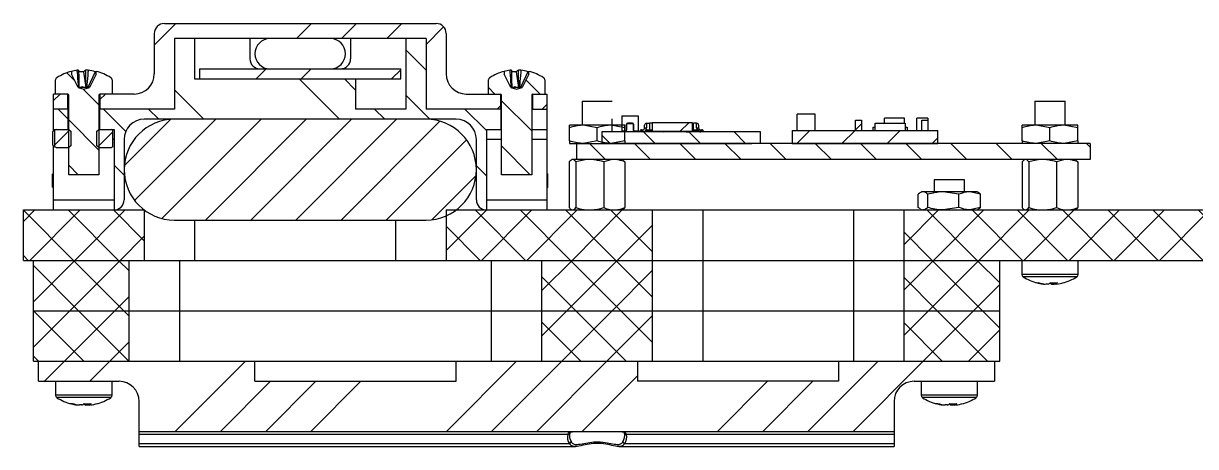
# Model space of a CAD drawing. Header units: millimetres. Extents: x 16604 to 36223, y 4309 to 8014.
# Drawn here: x 19229.4 to 19345.9, y 5113.5 to 5155.5 of the extents above; entities that cross this region are included whole.
import ezdxf

# ---------------------------------------------------------------- set-up
doc = ezdxf.new("R2010")
doc.units = ezdxf.units.MM
doc.layers.get('0').update_dxf_attribs({"lineweight": 35})
pattern_1 = [(45, (19173.8327, 5017.4174), (-2.245064, 2.245064), []), (135, (19173.8327, 5017.4174), (-2.245064, -2.245064), [])]
pattern_2 = [(45, (19173.833, 5017.417), (-13.4704, 13.4704), []), (45, (19178.323, 5017.417), (-13.4704, 13.4704), []), (45, (19182.813, 5017.417), (-13.4704, 13.4704), []), (45, (19187.303, 5017.417), (-13.4704, 13.4704), [])]
pattern_3 = [(135, (19173.833, 5017.417), (-13.4704, -13.4704), []), (135, (19173.833, 5021.908), (-13.4704, -13.4704), []), (135, (19173.833, 5026.398), (-13.4704, -13.4704), []), (135, (19173.833, 5030.888), (-13.4704, -13.4704), [])]
pattern_4 = [(135, (19173.8327, 5017.4174), (-2.245064, -2.245064), []), (225, (19173.8327, 5017.4174), (2.245064, -2.245064), [])]
pattern_5 = [(135, (19173.8327, 5017.4174), (-2.245064, -2.245064), [])]
pattern_6 = [(45, (19173.8327, 5017.4174), (-2.245064, 2.245064), [])]
pattern_7 = [(45, (19173.8327, 5015.6674), (-2.245064, 2.245064), [])]

msp = doc.modelspace()

# ---------------------------------------------------------------- hatches: boundary and pattern name
at = {"linetype": 'Continuous', "lineweight": 18}
h = msp.add_hatch(dxfattribs=at)
h.set_pattern_fill('ANSI34', style=0)
h.set_pattern_definition(pattern_2)
edge = h.paths.add_edge_path(flags=0)
edge.add_line((19240.41, 5148.49), (19237.01, 5148.49))
edge.add_line((19237.01, 5148.49), (19237.01, 5146.99))
edge.add_line((19237.01, 5146.99), (19244.41, 5146.99))
edge.add_line((19244.41, 5146.99), (19244.41, 5153.99))
edge.add_line((19244.41, 5153.99), (19269.41, 5153.99))
edge.add_line((19269.41, 5153.99), (19269.41, 5146.99))
edge.add_line((19269.41, 5146.99), (19276.81, 5146.99))
edge.add_line((19276.81, 5146.99), (19276.81, 5148.49))
edge.add_line((19276.81, 5148.49), (19273.41, 5148.49))
edge.add_arc((19273.41, 5150.49), 2, 180, 270, ccw=False)
edge.add_line((19271.41, 5150.49), (19271.41, 5154.49))
edge.add_arc((19270.41, 5154.49), 1, 0, 90)
edge.add_line((19270.41, 5155.49), (19243.41, 5155.49))
edge.add_arc((19243.41, 5154.49), 1, 90, 180)
edge.add_line((19242.41, 5154.49), (19242.41, 5150.49))
edge.add_arc((19240.41, 5150.49), 2, 270, 360, ccw=False)
h = msp.add_hatch(dxfattribs=at)
h.set_pattern_fill('ANSI34', angle=90, style=0)
h.set_pattern_definition(pattern_3)
edge = h.paths.add_edge_path(flags=0)
edge.add_line((19246.41, 5153.99), (19244.41, 5153.99))
edge.add_line((19244.41, 5153.99), (19244.41, 5146.99))
edge.add_line((19244.41, 5146.99), (19236.96, 5146.99))
edge.add_line((19236.96, 5146.99), (19236.96, 5144.99))
edge.add_line((19236.96, 5144.99), (19238.41, 5144.99))
edge.add_line((19238.41, 5144.99), (19238.41, 5136.99))
edge.add_arc((19238.41, 5137.99), 1, 270, 360)
edge.add_line((19239.41, 5137.99), (19239.41, 5143.99))
edge.add_arc((19241.41, 5143.99), 2, 90, 180, ccw=False)
edge.add_line((19241.41, 5145.99), (19272.41, 5145.99))
edge.add_arc((19272.41, 5143.99), 2, 0, 90, ccw=False)
edge.add_line((19274.41, 5143.99), (19274.41, 5137.99))
edge.add_arc((19275.41, 5137.99), 1, 180, 270)
edge.add_line((19275.41, 5136.99), (19275.41, 5144.99))
edge.add_line((19275.41, 5144.99), (19276.86, 5144.99))
edge.add_line((19276.86, 5144.99), (19276.86, 5146.99))
edge.add_line((19276.86, 5146.99), (19269.41, 5146.99))
edge.add_line((19269.41, 5146.99), (19269.41, 5153.99))
edge.add_line((19269.41, 5153.99), (19267.41, 5153.99))
edge.add_line((19267.41, 5153.99), (19267.41, 5146.99))
edge.add_line((19267.41, 5146.99), (19262.41, 5146.99))
edge.add_line((19262.41, 5146.99), (19262.41, 5149.99))
edge.add_line((19262.41, 5149.99), (19246.41, 5149.99))
edge.add_line((19246.41, 5149.99), (19246.41, 5153.99))
h = msp.add_hatch(dxfattribs=at)
h.set_pattern_fill('ANSI31', angle=90, style=0)
h.set_pattern_definition(pattern_5)
edge = h.paths.add_edge_path(flags=0)
edge.add_line((19233.91, 5140.49), (19236.91, 5140.49))
edge.add_line((19236.91, 5140.49), (19236.91, 5148.39))
edge.add_arc((19237.01, 5148.39), 0.1, 90, 180, ccw=False)
edge.add_line((19237.01, 5148.49), (19238.21, 5148.49))
edge.add_line((19238.21, 5148.49), (19238.21, 5149.89))
edge.add_arc((19237.94, 5149.89), 0.27, 0, 57.664)
edge.add_arc((19235.41, 5145.89), 5, 57.664, 75.7046)
edge.add_line((19236.64, 5150.74), (19236.64, 5150.45))
edge.add_line((19236.64, 5150.45), (19235.97, 5149.15))
edge.add_line((19235.97, 5149.15), (19235.96, 5149.14))
edge.add_line((19235.96, 5149.14), (19235.41, 5148.96))
edge.add_line((19235.41, 5148.96), (19234.85, 5149.14))
edge.add_line((19234.85, 5149.14), (19234.85, 5149.15))
edge.add_line((19234.85, 5149.15), (19234.17, 5150.45))
edge.add_line((19234.17, 5150.45), (19234.17, 5150.74))
edge.add_arc((19235.41, 5145.89), 5, 104.2954, 122.336)
edge.add_arc((19232.88, 5149.89), 0.27, 122.336, 180)
edge.add_line((19232.61, 5149.89), (19232.61, 5148.49))
edge.add_line((19232.61, 5148.49), (19233.81, 5148.49))
edge.add_arc((19233.81, 5148.39), 0.1, 0, 90, ccw=False)
edge.add_line((19233.91, 5148.39), (19233.91, 5140.49))
h = msp.add_hatch(dxfattribs=at)
h.set_pattern_fill('ANSI32', style=0)
h.set_pattern_definition([(45, (19173.833, 5017.417), (-6.7352, 6.7352), []), (45, (19178.323, 5017.417), (-6.7352, 6.7352), [])])
h.paths.add_polyline_path([(19266.91, 5150.99), (19246.91, 5150.99), (19246.91, 5149.99), (19266.91, 5149.99)], flags=0)
h = msp.add_hatch(dxfattribs=at)
h.set_pattern_fill('ANSI31', angle=90, style=0)
h.set_pattern_definition(pattern_5)
edge = h.paths.add_edge_path(flags=0)
edge.add_line((19276.91, 5140.49), (19279.91, 5140.49))
edge.add_line((19279.91, 5140.49), (19279.91, 5148.39))
edge.add_arc((19280.01, 5148.39), 0.1, 90, 180, ccw=False)
edge.add_line((19280.01, 5148.49), (19281.21, 5148.49))
edge.add_line((19281.21, 5148.49), (19281.21, 5149.89))
edge.add_arc((19280.94, 5149.89), 0.27, 0, 57.664)
edge.add_arc((19278.41, 5145.89), 5, 57.664, 75.7046)
edge.add_line((19279.64, 5150.74), (19279.64, 5150.45))
edge.add_line((19279.64, 5150.45), (19278.97, 5149.15))
edge.add_line((19278.97, 5149.15), (19278.96, 5149.14))
edge.add_line((19278.96, 5149.14), (19278.41, 5148.96))
edge.add_line((19278.41, 5148.96), (19277.85, 5149.14))
edge.add_line((19277.85, 5149.14), (19277.85, 5149.15))
edge.add_line((19277.85, 5149.15), (19277.17, 5150.45))
edge.add_line((19277.17, 5150.45), (19277.17, 5150.74))
edge.add_arc((19278.41, 5145.89), 5, 104.2954, 122.336)
edge.add_arc((19275.88, 5149.89), 0.27, 122.336, 180)
edge.add_line((19275.61, 5149.89), (19275.61, 5148.49))
edge.add_line((19275.61, 5148.49), (19276.81, 5148.49))
edge.add_arc((19276.81, 5148.39), 0.1, 0, 90, ccw=False)
edge.add_line((19276.91, 5148.39), (19276.91, 5140.49))
h = msp.add_hatch(dxfattribs=at)
h.set_pattern_fill('ANSI34', style=0)
h.set_pattern_definition(pattern_2)
h.paths.add_polyline_path([(19232.41, 5148.49), (19232.41, 5146.99), (19233.81, 5146.99), (19233.81, 5148.49)], flags=0)
h = msp.add_hatch(dxfattribs=at)
h.set_pattern_fill('ANSI34', style=0)
h.set_pattern_definition(pattern_2)
h.paths.add_polyline_path([(19281.41, 5148.49), (19280.01, 5148.49), (19280.01, 5146.99), (19281.41, 5146.99)], flags=0)
h = msp.add_hatch(dxfattribs=at)
h.set_pattern_fill('ANSI34', angle=90, style=0)
h.set_pattern_definition(pattern_3)
h.paths.add_polyline_path([(19233.86, 5144.99), (19233.86, 5146.99), (19232.41, 5146.99), (19232.41, 5144.99)], flags=0)
h = msp.add_hatch(dxfattribs=at)
h.set_pattern_fill('ANSI31', style=0)
h.set_pattern_definition(pattern_6)
edge = h.paths.add_edge_path(flags=0)
edge.add_arc((19244.41, 5140.99), 5, 90, 180)
edge.add_arc((19244.41, 5140.99), 5, 180, 270)
edge.add_line((19244.41, 5135.99), (19269.41, 5135.99))
edge.add_arc((19269.41, 5140.99), 5, 270, 360)
edge.add_arc((19269.41, 5140.99), 5, 0, 90)
edge.add_line((19269.41, 5145.99), (19244.41, 5145.99))
h = msp.add_hatch(dxfattribs=at)
h.set_pattern_fill('ANSI31', style=0)
h.set_pattern_definition([(45, (19173.8327, 5014.9805), (-2.245064, 2.245064), [])])
h.paths.add_polyline_path([(19295.88, 5145.64), (19291.88, 5145.64), (19291.88, 5144.76), (19295.88, 5144.76)], flags=0)
h = msp.add_hatch(dxfattribs=at)
h.set_pattern_fill('ANSI31', style=0)
h.set_pattern_definition(pattern_7)
h.paths.add_polyline_path([(19312.68, 5144.89), (19312.68, 5145.89), (19312.08, 5145.89), (19312.08, 5144.89)], flags=0)
h = msp.add_hatch(dxfattribs=at)
h.set_pattern_fill('ANSI31', style=0)
h.set_pattern_definition(pattern_6)
h.paths.add_polyline_path([(19232.53, 5143.27), (19232.66, 5143.19), (19233.91, 5143.19), (19234.16, 5143.37), (19234.16, 5144.79), (19233.91, 5144.97), (19233.91, 5144.99), (19232.66, 5144.99), (19232.53, 5144.92)], flags=0)
h = msp.add_hatch(dxfattribs=at)
h.set_pattern_fill('ANSI31', style=0)
h.set_pattern_definition(pattern_6)
h.paths.add_polyline_path([(19238.16, 5143.19), (19238.29, 5143.27), (19238.29, 5144.92), (19238.16, 5144.99), (19236.91, 5144.99), (19236.91, 5144.97), (19236.66, 5144.79), (19236.66, 5143.37), (19236.91, 5143.19)], flags=0)
h = msp.add_hatch(dxfattribs=at)
h.set_pattern_fill('ANSI31', angle=90, style=0)
h.set_pattern_definition([(135, (19173.8327, 5014.9805), (-2.245064, -2.245064), [])])
h.paths.add_polyline_path([(19301.19, 5144.74), (19286.88, 5144.74), (19286.88, 5143.59), (19301.19, 5143.59)], flags=0)
h = msp.add_hatch(dxfattribs=at)
h.set_pattern_fill('ANSI31', style=0)
h.set_pattern_definition(pattern_7)
h.paths.add_polyline_path([(19305.78, 5143.59), (19320.28, 5143.59), (19320.28, 5144.89), (19305.78, 5144.89)], flags=0)
h = msp.add_hatch(dxfattribs=at)
h.set_pattern_fill('ANSI31', angle=90, style=0)
h.set_pattern_definition(pattern_5)
h.paths.add_polyline_path([(19284.41, 5141.99), (19301.28, 5141.99), (19301.28, 5143.59), (19284.41, 5143.59)], flags=0)
h = msp.add_hatch(dxfattribs=at)
h.set_pattern_fill('ANSI31', angle=90, style=0)
h.set_pattern_definition(pattern_5)
h.paths.add_polyline_path([(19335.41, 5141.99), (19335.41, 5143.59), (19301.77, 5143.59), (19301.77, 5141.99)], flags=0)
h = msp.add_hatch(dxfattribs=at)
h.set_pattern_fill('ANSI37', style=0)
h.set_pattern_definition(pattern_1)
h.paths.add_polyline_path([(19229.41, 5136.99), (19229.41, 5131.99), (19241.41, 5131.99), (19241.41, 5136.99)], flags=0)
h = msp.add_hatch(dxfattribs=at)
h.set_pattern_fill('ANSI37', style=0)
h.set_pattern_definition(pattern_1)
h.paths.add_polyline_path([(19291.91, 5136.99), (19271.41, 5136.99), (19271.41, 5131.99), (19291.91, 5131.99)], flags=0)
h = msp.add_hatch(dxfattribs=at)
h.set_pattern_fill('ANSI37', style=0)
h.set_pattern_definition(pattern_1)
h.paths.add_polyline_path([(19316.91, 5131.99), (19367.91, 5131.99), (19367.91, 5136.99), (19316.91, 5136.99)], flags=0)
h = msp.add_hatch(dxfattribs=at)
h.set_pattern_fill('ANSI37', angle=90, style=0)
h.set_pattern_definition(pattern_4)
h.paths.add_polyline_path([(19239.91, 5131.99), (19230.41, 5131.99), (19230.41, 5126.99), (19239.91, 5126.99)], flags=0)
h = msp.add_hatch(dxfattribs=at)
h.set_pattern_fill('ANSI37', angle=90, style=0)
h.set_pattern_definition(pattern_4)
h.paths.add_polyline_path([(19291.91, 5131.99), (19280.91, 5131.99), (19280.91, 5126.99), (19291.91, 5126.99)], flags=0)
h = msp.add_hatch(dxfattribs=at)
h.set_pattern_fill('ANSI37', angle=90, style=0)
h.set_pattern_definition(pattern_4)
h.paths.add_polyline_path([(19326.41, 5131.99), (19316.91, 5131.99), (19316.91, 5126.99), (19326.41, 5126.99)], flags=0)
h = msp.add_hatch(dxfattribs=at)
h.set_pattern_fill('ANSI37', style=0)
h.set_pattern_definition(pattern_1)
h.paths.add_polyline_path([(19239.91, 5126.99), (19230.41, 5126.99), (19230.41, 5121.99), (19239.91, 5121.99)], flags=0)
h = msp.add_hatch(dxfattribs=at)
h.set_pattern_fill('ANSI37', style=0)
h.set_pattern_definition(pattern_1)
h.paths.add_polyline_path([(19291.91, 5126.99), (19280.91, 5126.99), (19280.91, 5121.99), (19291.91, 5121.99)], flags=0)
h = msp.add_hatch(dxfattribs=at)
h.set_pattern_fill('ANSI37', style=0)
h.set_pattern_definition(pattern_1)
h.paths.add_polyline_path([(19326.41, 5126.99), (19316.91, 5126.99), (19316.91, 5121.99), (19326.41, 5121.99)], flags=0)
h = msp.add_hatch(dxfattribs=at)
h.set_pattern_fill('ANSI34', style=0)
h.set_pattern_definition(pattern_2)
edge = h.paths.add_edge_path(flags=0)
edge.add_line((19272.41, 5119.99), (19252.41, 5119.99))
edge.add_line((19252.41, 5119.99), (19252.41, 5121.99))
edge.add_line((19252.41, 5121.99), (19230.91, 5121.99))
edge.add_line((19230.91, 5121.99), (19230.91, 5119.99))
edge.add_line((19230.91, 5119.99), (19238.91, 5119.99))
edge.add_arc((19238.91, 5117.99), 2, 0, 90, ccw=False)
edge.add_line((19240.91, 5117.99), (19240.91, 5114.99))
edge.add_line((19240.91, 5114.99), (19315.91, 5114.99))
edge.add_line((19315.91, 5114.99), (19315.91, 5117.99))
edge.add_arc((19317.91, 5117.99), 2, 90, 180, ccw=False)
edge.add_line((19317.91, 5119.99), (19325.91, 5119.99))
edge.add_line((19325.91, 5119.99), (19325.91, 5121.99))
edge.add_line((19325.91, 5121.99), (19310.41, 5121.99))
edge.add_line((19310.41, 5121.99), (19310.41, 5119.99))
edge.add_line((19310.41, 5119.99), (19290.41, 5119.99))
edge.add_line((19290.41, 5119.99), (19290.41, 5121.99))
edge.add_line((19290.41, 5121.99), (19272.41, 5121.99))
edge.add_line((19272.41, 5121.99), (19272.41, 5119.99))

# ---------------------------------------------------------------- linework, layer by layer
at = {"color": 7, "linetype": 'Continuous', "lineweight": 25}
for p, q in [((19243.41, 5155.49), (19270.41, 5155.49)), ((19242.41, 5154.49), (19242.41, 5150.49)), ((19244.41, 5153.99), (19244.41, 5146.99)), ((19269.41, 5153.99), (19244.41, 5153.99)), ((19246.41, 5153.99), (19246.41, 5149.99)), ((19251.91, 5153.99), (19251.91, 5151.99)), ((19261.91, 5153.99), (19261.91, 5151.99)), ((19267.41, 5153.99), (19267.41, 5146.99)), ((19269.41, 5153.99), (19269.41, 5146.99)), ((19271.41, 5154.49), (19271.41, 5150.49)), ((19234.17, 5150.74), (19234.17, 5150.45)), ((19234.85, 5149.15), (19234.17, 5150.45)), ((19234.89, 5150.85), (19234.76, 5150.85)), ((19235.37, 5150.71), (19235.6, 5149.14)), ((19235.84, 5150.85), (19235.59, 5150.85)), ((19236.54, 5150.71), (19235.8, 5149.14)), ((19236.64, 5150.45), (19235.97, 5149.15)), ((19236.64, 5150.45), (19236.64, 5150.74)), ((19246.91, 5150.99), (19246.91, 5149.99)), ((19246.91, 5150.99), (19266.91, 5150.99)), ((19266.91, 5149.99), (19266.91, 5150.99)), ((19277.17, 5150.74), (19277.17, 5150.45)), ((19277.85, 5149.15), (19277.17, 5150.45)), ((19277.89, 5150.85), (19277.76, 5150.85)), ((19278.37, 5150.71), (19278.6, 5149.14)), ((19278.84, 5150.85), (19278.59, 5150.85)), ((19279.54, 5150.71), (19278.8, 5149.14)), ((19279.64, 5150.45), (19278.97, 5149.15)), ((19279.64, 5150.45), (19279.64, 5150.74)), ((19232.61, 5148.49), (19232.61, 5149.89)), ((19234.85, 5149.15), (19234.85, 5149.14)), ((19234.85, 5149.14), (19235.41, 5148.96)), ((19235.96, 5149.14), (19234.85, 5149.14)), ((19235.41, 5148.96), (19235.96, 5149.14)), ((19235.96, 5149.14), (19235.97, 5149.15)), ((19238.21, 5149.89), (19238.21, 5148.49)), ((19246.41, 5149.99), (19266.91, 5149.99)), ((19262.41, 5149.99), (19262.41, 5146.99)), ((19275.61, 5148.49), (19275.61, 5149.89)), ((19277.85, 5149.15), (19277.85, 5149.14)), ((19277.85, 5149.14), (19278.41, 5148.96)), ((19278.96, 5149.14), (19277.85, 5149.14)), ((19278.41, 5148.96), (19278.96, 5149.14)), ((19278.96, 5149.14), (19278.97, 5149.15)), ((19281.21, 5149.89), (19281.21, 5148.49)), ((19232.41, 5144.85), (19232.41, 5148.49)), ((19233.81, 5148.49), (19232.41, 5148.49)), ((19233.81, 5146.99), (19233.81, 5148.49)), ((19233.91, 5140.49), (19233.91, 5148.39)), ((19236.91, 5148.39), (19236.91, 5140.49)), ((19237.01, 5148.49), (19237.01, 5146.99)), ((19240.41, 5148.49), (19237.01, 5148.49)), ((19273.41, 5148.49), (19276.81, 5148.49)), ((19276.81, 5148.49), (19276.81, 5146.99)), ((19276.91, 5140.49), (19276.91, 5148.39)), ((19279.91, 5148.39), (19279.91, 5140.49)), ((19280.01, 5146.99), (19280.01, 5148.49)), ((19280.01, 5148.49), (19281.41, 5148.49)), ((19281.41, 5148.49), (19281.41, 5136.99)), ((19284.91, 5147.77), (19284.91, 5145.39)), ((19284.91, 5147.77), (19287.91, 5147.77)), ((19329.91, 5147.77), (19329.91, 5145.39)), ((19329.91, 5147.77), (19332.91, 5147.77)), ((19332.91, 5145.39), (19332.91, 5147.77)), ((19233.91, 5146.99), (19232.41, 5146.99)), ((19233.86, 5144.99), (19233.86, 5146.99)), ((19244.41, 5146.99), (19236.91, 5146.99)), ((19236.96, 5146.99), (19236.96, 5144.99)), ((19267.41, 5146.99), (19262.41, 5146.99)), ((19276.91, 5146.99), (19269.41, 5146.99)), ((19276.86, 5146.99), (19276.86, 5144.99)), ((19279.91, 5146.99), (19281.41, 5146.99)), ((19279.96, 5144.99), (19279.96, 5146.99)), ((19272.41, 5145.99), (19241.41, 5145.99)), ((19289.16, 5145.39), (19283.66, 5145.39)), ((19286.41, 5145.15), (19285.03, 5145.39)), ((19289.16, 5145.15), (19287.78, 5145.39)), ((19287.91, 5145.39), (19287.91, 5146.03)), ((19288.88, 5146.34), (19288.88, 5144.84)), ((19288.88, 5146.34), (19290.48, 5146.34)), ((19289.35, 5145.49), (19289.33, 5145.49)), ((19289.33, 5144.74), (19289.33, 5145.49)), ((19289.35, 5144.94), (19289.35, 5145.49)), ((19289.43, 5145.59), (19289.43, 5145.56)), ((19289.93, 5145.59), (19289.43, 5145.59)), ((19289.43, 5145.56), (19289.93, 5145.56)), ((19289.93, 5145.59), (19289.93, 5145.56)), ((19290.03, 5145.49), (19290, 5145.49)), ((19290, 5145.49), (19290, 5144.94)), ((19290.03, 5145.49), (19290.03, 5144.74)), ((19290.48, 5146.34), (19290.48, 5144.84)), ((19291.13, 5145.14), (19291.13, 5145.4)), ((19291.33, 5145.6), (19291.33, 5145.14)), ((19291.33, 5145.6), (19291.63, 5145.6)), ((19291.88, 5145.59), (19291.63, 5145.59)), ((19295.88, 5145.64), (19291.88, 5145.64)), ((19291.88, 5145.64), (19291.88, 5144.76)), ((19295.88, 5144.76), (19295.88, 5145.64)), ((19295.88, 5145.59), (19296, 5145.59)), ((19296.3, 5145.6), (19296, 5145.6)), ((19296.3, 5145.14), (19296.3, 5145.6)), ((19296.5, 5145.4), (19296.5, 5145.14)), ((19308.08, 5146.49), (19306.28, 5146.49)), ((19306.28, 5144.89), (19306.28, 5146.49)), ((19308.08, 5144.89), (19308.08, 5146.49)), ((19312.08, 5145.89), (19312.68, 5145.89)), ((19312.08, 5144.89), (19312.08, 5145.89)), ((19312.68, 5145.89), (19312.68, 5144.89)), ((19314.03, 5144.89), (19314.03, 5145.59)), ((19314.03, 5145.59), (19317.03, 5145.59)), ((19316.96, 5146.09), (19314.96, 5146.09)), ((19314.96, 5145.59), (19314.96, 5146.09)), ((19316.96, 5145.59), (19316.96, 5146.09)), ((19317.03, 5145.59), (19317.03, 5144.89)), ((19318.18, 5144.89), (19318.18, 5146.09)), ((19319.28, 5146.09), (19318.18, 5146.09)), ((19318.68, 5144.89), (19318.68, 5145.89)), ((19318.68, 5145.89), (19319.28, 5145.89)), ((19319.28, 5146.09), (19319.28, 5144.89)), ((19334.16, 5145.39), (19328.66, 5145.39)), ((19331.41, 5145.15), (19330.03, 5145.39)), ((19334.16, 5145.15), (19332.78, 5145.39)), ((19232.31, 5144.75), (19232.31, 5143.44)), ((19232.41, 5144.99), (19233.91, 5144.99)), ((19232.66, 5144.99), (19232.53, 5144.92)), ((19232.53, 5143.27), (19232.53, 5144.92)), ((19233.91, 5144.97), (19234.16, 5144.79)), ((19234.16, 5143.37), (19234.16, 5144.79)), ((19236.66, 5144.79), (19236.91, 5144.97)), ((19236.66, 5144.79), (19236.66, 5143.37)), ((19236.91, 5144.99), (19238.41, 5144.99)), ((19238.29, 5144.92), (19238.16, 5144.99)), ((19238.29, 5143.27), (19238.29, 5144.92)), ((19238.41, 5144.99), (19238.41, 5136.99)), ((19275.41, 5144.99), (19276.91, 5144.99)), ((19275.41, 5144.99), (19275.41, 5136.99)), ((19279.91, 5144.99), (19281.41, 5144.99)), ((19283.66, 5143.84), (19283.66, 5145.15)), ((19286.41, 5143.84), (19286.41, 5145.15)), ((19301.78, 5144.74), (19286.88, 5144.74)), ((19286.88, 5144.74), (19286.88, 5143.59)), ((19287.91, 5144.74), (19287.91, 5145.33)), ((19288.88, 5144.84), (19289.33, 5144.84)), ((19289.16, 5143.84), (19289.16, 5145.15)), ((19289.35, 5144.94), (19289.33, 5144.94)), ((19290.03, 5144.74), (19289.33, 5144.74)), ((19290.03, 5144.94), (19290, 5144.94)), ((19290.03, 5144.84), (19290.48, 5144.84)), ((19290.83, 5144.94), (19290.83, 5144.74)), ((19290.83, 5144.94), (19290.93, 5144.94)), ((19290.93, 5144.94), (19290.93, 5144.74)), ((19291.13, 5145.14), (19291.33, 5145.14)), ((19291.38, 5144.94), (19291.38, 5144.84)), ((19291.38, 5144.94), (19291.88, 5144.94)), ((19291.88, 5144.84), (19291.38, 5144.84)), ((19295.88, 5144.76), (19291.88, 5144.76)), ((19292.18, 5144.74), (19292.18, 5144.76)), ((19292.23, 5144.74), (19292.23, 5144.76)), ((19292.38, 5144.74), (19292.23, 5144.74)), ((19292.5, 5144.74), (19292.5, 5144.76)), ((19292.55, 5144.74), (19292.55, 5144.76)), ((19292.75, 5144.74), (19292.75, 5144.76)), ((19293, 5144.74), (19293, 5144.76)), ((19293.25, 5144.74), (19293.25, 5144.76)), ((19293.38, 5144.76), (19293.38, 5144.74)), ((19293.5, 5144.74), (19293.5, 5144.76)), ((19293.75, 5144.74), (19293.75, 5144.76)), ((19294, 5144.74), (19294, 5144.76)), ((19294.25, 5144.74), (19294.25, 5144.76)), ((19294.5, 5144.74), (19294.5, 5144.76)), ((19294.75, 5144.74), (19294.75, 5144.76)), ((19295, 5144.74), (19295, 5144.76)), ((19295.2, 5144.74), (19295.2, 5144.76)), ((19295.25, 5144.74), (19295.25, 5144.76)), ((19295.25, 5144.74), (19295.53, 5144.74)), ((19295.53, 5144.74), (19295.53, 5144.76)), ((19295.58, 5144.74), (19295.58, 5144.76)), ((19295.88, 5144.94), (19296.38, 5144.94)), ((19296.38, 5144.84), (19295.88, 5144.84)), ((19296.3, 5145.14), (19296.5, 5145.14)), ((19296.38, 5144.84), (19296.38, 5144.94)), ((19296.7, 5144.74), (19296.7, 5144.94)), ((19296.7, 5144.94), (19296.8, 5144.94)), ((19296.8, 5144.74), (19296.8, 5144.94)), ((19302.63, 5144.74), (19301.78, 5144.74)), ((19302.63, 5143.59), (19302.63, 5144.74)), ((19305.78, 5144.89), (19305.78, 5143.59)), ((19305.78, 5144.89), (19320.28, 5144.89)), ((19313.83, 5144.89), (19313.83, 5145.19)), ((19313.83, 5145.19), (19314.03, 5145.19)), ((19317.03, 5145.19), (19317.23, 5145.19)), ((19317.23, 5145.19), (19317.23, 5144.89)), ((19320.28, 5143.59), (19320.28, 5144.89)), ((19328.66, 5143.84), (19328.66, 5145.15)), ((19331.41, 5143.84), (19331.41, 5145.15)), ((19334.16, 5143.84), (19334.16, 5145.15)), ((19232.41, 5136.99), (19232.41, 5143.35)), ((19232.66, 5143.19), (19232.53, 5143.27)), ((19232.66, 5143.19), (19233.91, 5143.19)), ((19234.16, 5143.37), (19233.91, 5143.19)), ((19236.91, 5143.19), (19236.66, 5143.37)), ((19236.91, 5143.19), (19238.16, 5143.19)), ((19238.29, 5143.27), (19238.16, 5143.19)), ((19239.41, 5143.99), (19239.41, 5137.99)), ((19274.41, 5137.99), (19274.41, 5143.99)), ((19283.66, 5143.59), (19301.77, 5143.59)), ((19284.41, 5141.99), (19284.41, 5143.59)), ((19286.41, 5143.84), (19285.03, 5143.59)), ((19301.78, 5143.59), (19286.88, 5143.59)), ((19289.16, 5143.84), (19287.78, 5143.59)), ((19335.41, 5143.59), (19301.77, 5143.59)), ((19302.63, 5143.59), (19301.78, 5143.59)), ((19305.78, 5143.59), (19320.28, 5143.59)), ((19331.41, 5143.84), (19330.03, 5143.59)), ((19334.16, 5143.84), (19332.78, 5143.59)), ((19335.41, 5143.59), (19335.41, 5141.99)), ((19283.91, 5141.99), (19283.82, 5141.94)), ((19301.77, 5141.99), (19283.91, 5141.99)), ((19289, 5141.94), (19288.91, 5141.99)), ((19288.98, 5141.92), (19289.18, 5141.77)), ((19335.41, 5141.99), (19301.77, 5141.99)), ((19328.91, 5141.99), (19328.82, 5141.94)), ((19334, 5141.94), (19333.91, 5141.99)), ((19333.98, 5141.92), (19334.18, 5141.77)), ((19283.64, 5141.77), (19283.64, 5137.22)), ((19284.3, 5141.77), (19284.3, 5137.22)), ((19287.07, 5141.77), (19287.07, 5137.22)), ((19289.18, 5141.77), (19289.18, 5137.22)), ((19328.64, 5141.77), (19328.64, 5137.22)), ((19329.3, 5141.77), (19329.3, 5137.22)), ((19332.07, 5141.77), (19332.07, 5137.22)), ((19334.18, 5141.77), (19334.18, 5137.22)), ((19232.41, 5140.61), (19232.31, 5140.55)), ((19232.31, 5139.24), (19232.31, 5140.55)), ((19236.91, 5140.49), (19233.91, 5140.49)), ((19279.91, 5140.49), (19276.91, 5140.49)), ((19281.51, 5140.55), (19281.41, 5140.63)), ((19281.51, 5139.24), (19281.51, 5140.55)), ((19319.91, 5139.99), (19319.91, 5138.79)), ((19322.91, 5139.99), (19319.91, 5139.99)), ((19322.91, 5138.79), (19322.91, 5139.99)), ((19232.41, 5139.17), (19232.31, 5139.24)), ((19281.51, 5139.24), (19281.41, 5139.15)), ((19318.31, 5137.24), (19318.31, 5138.55)), ((19318.66, 5138.79), (19318.53, 5138.72)), ((19324.16, 5138.79), (19318.66, 5138.79)), ((19319.26, 5137.24), (19319.26, 5138.55)), ((19322.36, 5138.55), (19320.81, 5138.79)), ((19322.36, 5137.24), (19322.36, 5138.55)), ((19324.51, 5138.55), (19323.43, 5138.79)), ((19324.29, 5138.72), (19324.16, 5138.79)), ((19324.51, 5137.24), (19324.51, 5138.55)), ((19232.41, 5137.99), (19238.41, 5137.99)), ((19275.41, 5137.99), (19281.41, 5137.99)), ((19318.53, 5137.09), (19318.31, 5137.24)), ((19322.36, 5137.24), (19320.81, 5136.99)), ((19324.51, 5137.24), (19323.43, 5136.99)), ((19229.41, 5131.99), (19229.41, 5136.99)), ((19229.41, 5136.99), (19241.41, 5136.99)), ((19241.41, 5136.99), (19241.41, 5131.99)), ((19271.41, 5136.99), (19271.41, 5131.99)), ((19271.41, 5136.99), (19367.91, 5136.99)), ((19283.84, 5137.03), (19283.91, 5136.99)), ((19288.91, 5136.99), (19288.98, 5137.03)), ((19291.91, 5121.99), (19291.91, 5136.99)), ((19296.91, 5136.99), (19296.91, 5121.99)), ((19311.91, 5121.99), (19311.91, 5136.99)), ((19316.91, 5121.99), (19316.91, 5136.99)), ((19318.53, 5137.07), (19318.66, 5136.99)), ((19324.16, 5136.99), (19324.29, 5137.07)), ((19328.84, 5137.03), (19328.91, 5136.99)), ((19333.91, 5136.99), (19333.98, 5137.03)), ((19244.41, 5135.99), (19269.41, 5135.99)), ((19229.41, 5131.99), (19367.91, 5131.99)), ((19230.41, 5121.99), (19230.41, 5131.99)), ((19239.91, 5121.99), (19239.91, 5131.99)), ((19244.91, 5131.99), (19244.91, 5121.99)), ((19275.91, 5121.99), (19275.91, 5131.99)), ((19280.91, 5121.99), (19280.91, 5131.99)), ((19326.41, 5121.99), (19326.41, 5131.99)), ((19328.61, 5131.99), (19328.61, 5130.6)), ((19334.21, 5130.6), (19334.21, 5131.99)), ((19330.76, 5129.64), (19330.89, 5129.64)), ((19331.23, 5129.64), (19330.98, 5129.64)), ((19331.59, 5129.64), (19331.6, 5129.78)), ((19331.59, 5129.64), (19331.84, 5129.64)), ((19331.83, 5129.78), (19331.84, 5129.64)), ((19331.93, 5129.78), (19331.93, 5129.64)), ((19332.06, 5129.64), (19331.93, 5129.64)), ((19230.41, 5126.99), (19326.41, 5126.99)), ((19230.41, 5121.99), (19326.41, 5121.99)), ((19230.91, 5119.99), (19230.91, 5121.99)), ((19252.41, 5119.99), (19252.41, 5121.99)), ((19272.41, 5119.99), (19272.41, 5121.99)), ((19290.41, 5121.99), (19290.41, 5119.99)), ((19310.41, 5121.99), (19310.41, 5119.99)), ((19325.91, 5121.99), (19325.91, 5119.99)), ((19230.91, 5119.99), (19238.91, 5119.99)), ((19232.61, 5119.99), (19232.61, 5118.6)), ((19238.21, 5118.6), (19238.21, 5119.99)), ((19252.41, 5119.99), (19272.41, 5119.99)), ((19310.41, 5119.99), (19290.41, 5119.99)), ((19317.91, 5119.99), (19325.91, 5119.99)), ((19318.61, 5119.99), (19318.61, 5118.6)), ((19324.21, 5118.6), (19324.21, 5119.99)), ((19234.76, 5117.64), (19234.89, 5117.64)), ((19235.23, 5117.64), (19234.98, 5117.64)), ((19235.59, 5117.64), (19235.6, 5117.78)), ((19235.59, 5117.64), (19235.84, 5117.64)), ((19235.83, 5117.78), (19235.84, 5117.64)), ((19235.93, 5117.78), (19235.93, 5117.64)), ((19236.06, 5117.64), (19235.93, 5117.64)), ((19240.91, 5113.53), (19240.91, 5117.99)), ((19315.91, 5117.99), (19315.91, 5113.53)), ((19320.76, 5117.64), (19320.89, 5117.64)), ((19321.23, 5117.64), (19320.98, 5117.64)), ((19321.59, 5117.64), (19321.6, 5117.78)), ((19321.59, 5117.64), (19321.84, 5117.64)), ((19321.83, 5117.78), (19321.84, 5117.64)), ((19321.93, 5117.78), (19321.93, 5117.64)), ((19322.06, 5117.64), (19321.93, 5117.64)), ((19315.91, 5114.99), (19240.91, 5114.99)), ((19283.49, 5114.71), (19240.91, 5114.71)), ((19315.91, 5114.71), (19289.33, 5114.71)), ((19240.91, 5113.81), (19283.66, 5113.81)), ((19240.91, 5113.53), (19284.27, 5113.53)), ((19288.57, 5113.53), (19315.91, 5113.53)), ((19289.16, 5113.81), (19315.91, 5113.81))]:
    msp.add_line(p, q, dxfattribs=at)
at = {"color": 8, "linetype": 'Continuous', "lineweight": 25}
for p, q in [((19291.63, 5145.59), (19291.63, 5144.94)), ((19296, 5144.94), (19296, 5145.59)), ((19294.45, 5144.76), (19294.45, 5144.74)), ((19238.41, 5143.99), (19238.29, 5143.99)), ((19276.91, 5143.99), (19275.41, 5143.99)), ((19281.41, 5143.99), (19279.91, 5143.99)), ((19246.41, 5135.99), (19246.41, 5131.99)), ((19266.41, 5131.99), (19266.41, 5135.99)), ((19334.21, 5130.6), (19328.61, 5130.6)), ((19334.08, 5130.37), (19328.73, 5130.37)), ((19238.21, 5118.6), (19232.61, 5118.6)), ((19238.08, 5118.37), (19232.73, 5118.37)), ((19324.21, 5118.6), (19318.61, 5118.6)), ((19324.08, 5118.37), (19318.73, 5118.37))]:
    msp.add_line(p, q, dxfattribs=at)
at = {"color": 8, "linetype": 'Continuous', "lineweight": 25, "flags": 128}
for points in [[(19292.95, 5144.76), (19293, 5144.74), (19293, 5144.74)], [(19296.58, 5144.76), (19296.62, 5144.74), (19296.7, 5144.74)]]:
    msp.add_lwpolyline(points, dxfattribs=at)
at = {"color": 7, "linetype": 'Continuous', "lineweight": 25, "flags": 128}
for points in [[(19331.84, 5129.64), (19331.93, 5129.65), (19331.93, 5129.65)], [(19235.84, 5117.64), (19235.93, 5117.65), (19235.93, 5117.65)], [(19321.84, 5117.64), (19321.93, 5117.65), (19321.93, 5117.65)]]:
    msp.add_lwpolyline(points, dxfattribs=at)
at = {"color": 7, "linetype": 'Continuous', "lineweight": 25}
for centre, radius, start, end in [((19243.41, 5154.49), 1, 90, 180), ((19270.41, 5154.49), 1, 0, 90), ((19253.91, 5152.49), 1.5, 90, 270), ((19259.91, 5152.49), 1.5, 270, 90), ((19252.91, 5151.99), 1, 180, 270), ((19260.91, 5151.99), 1, 270, 0), ((19232.88, 5149.89), 0.27, 122.336, 180), ((19235.41, 5145.89), 5, 104.2954, 122.336), ((19235.3, 5146.32), 4.56, 96.8175, 104.2997), ((19235.02, 5145.68), 5.03, 85.9612, 91.4506), ((19235.86, 5150.19), 0.714, 111.9412, 133.2387), ((19235.3, 5146.32), 4.56, 74.1098, 83.1804), ((19236.67, 5150.12), 0.596, 92.2041, 101.8178), ((19235.41, 5145.89), 5, 57.664, 75.7046), ((19237.94, 5149.89), 0.27, 0, 57.664), ((19240.41, 5150.49), 2, 270, 0), ((19273.41, 5150.49), 2, 180, 270), ((19275.88, 5149.89), 0.27, 122.336, 180), ((19278.41, 5145.89), 5, 104.2954, 122.336), ((19278.3, 5146.32), 4.56, 96.8175, 104.2997), ((19278.02, 5145.68), 5.03, 85.9612, 91.4506), ((19278.86, 5150.19), 0.714, 111.9412, 133.2387), ((19278.3, 5146.32), 4.56, 74.1098, 83.1804), ((19279.67, 5150.12), 0.596, 92.2041, 101.8178), ((19278.41, 5145.89), 5, 57.664, 75.7046), ((19280.94, 5149.89), 0.27, 0, 57.664), ((19233.81, 5148.39), 0.1, 0, 90), ((19237.01, 5148.39), 0.1, 90, 180), ((19276.81, 5148.39), 0.1, 0, 90), ((19280.01, 5148.39), 0.1, 90, 180), ((19244.41, 5140.99), 5, 90, 270), ((19241.41, 5143.99), 2, 90, 180), ((19269.41, 5140.99), 5, 270, 90), ((19272.41, 5143.99), 2, 0, 90), ((19289.43, 5145.49), 0.1, 90, 180), ((19289.43, 5145.49), 0.0728, 90, 180), ((19289.93, 5145.49), 0.1, 0, 90), ((19289.93, 5145.49), 0.0728, 0, 90), ((19291.33, 5145.4), 0.2, 90, 180), ((19296.3, 5145.4), 0.2, 0, 90), ((19290.83, 5144.74), 0.2, 90, 180), ((19290.93, 5145.14), 0.4, 270, 0), ((19290.93, 5145.14), 0.2, 270, 0), ((19291.38, 5144.74), 0.2, 90, 180), ((19291.38, 5144.74), 0.1, 90, 180), ((19296.38, 5144.74), 0.2, 0, 90), ((19296.38, 5144.74), 0.1, 0, 90), ((19296.7, 5145.14), 0.2, 180, 270), ((19296.8, 5144.74), 0.2, 0, 90), ((19238.41, 5137.99), 1, 270, 0), ((19275.41, 5137.99), 1, 180, 270), ((19328.88, 5130.6), 0.27, 180, 237.664), ((19331.41, 5134.59), 5, 237.664, 255.7046), ((19331.41, 5134.59), 5, 284.2954, 302.336), ((19333.94, 5130.6), 0.27, 302.336, 0), ((19330.16, 5130.27), 0.497, 257.1189, 282.8811), ((19331.3, 5134.17), 4.56, 254.1098, 263.1804), ((19331.52, 5134.17), 4.56, 254.1098, 263.1804), ((19330.96, 5130.3), 0.714, 291.9412, 313.2387), ((19331.84, 5130.26), 0.671, 230.15, 248.482), ((19331.8, 5134.75), 4.99, 265.9401, 274.0599), ((19331.66, 5130.3), 0.714, 291.9412, 313.2387), ((19331.52, 5134.17), 4.56, 276.8196, 285.8902), ((19238.91, 5117.99), 2, 0, 90), ((19317.91, 5117.99), 2, 90, 180), ((19232.88, 5118.6), 0.27, 180, 237.664), ((19235.41, 5122.59), 5, 237.664, 255.7046), ((19234.16, 5118.27), 0.497, 257.1189, 282.8811), ((19235.3, 5122.17), 4.56, 254.1098, 263.1804), ((19235.52, 5122.17), 4.56, 254.1098, 263.1804), ((19234.96, 5118.3), 0.714, 291.9412, 313.2387), ((19235.84, 5118.26), 0.671, 230.15, 248.482), ((19235.8, 5122.75), 4.99, 265.9401, 274.0599), ((19235.66, 5118.3), 0.714, 291.9412, 313.2387), ((19235.52, 5122.17), 4.56, 276.8196, 285.8902), ((19235.41, 5122.59), 5, 284.2954, 302.336), ((19237.94, 5118.6), 0.27, 302.336, 0), ((19318.88, 5118.6), 0.27, 180, 237.664), ((19321.41, 5122.59), 5, 237.664, 255.7046), ((19320.16, 5118.27), 0.497, 257.1189, 282.8811), ((19321.3, 5122.17), 4.56, 254.1098, 263.1804), ((19321.52, 5122.17), 4.56, 254.1098, 263.1804), ((19320.96, 5118.3), 0.714, 291.9412, 313.2387), ((19321.84, 5118.26), 0.671, 230.15, 248.482), ((19321.8, 5122.75), 4.99, 265.9401, 274.0599), ((19321.66, 5118.3), 0.714, 291.9412, 313.2387), ((19321.52, 5122.17), 4.56, 276.8196, 285.8902), ((19321.41, 5122.59), 5, 284.2954, 302.336), ((19323.94, 5118.6), 0.27, 302.336, 0), ((19283.52, 5114.88), 0.171, 261.1003, 0.7114), ((19283.62, 5114.04), 0.231, 279.3452, 345.9241), ((19289.19, 5114.04), 0.231, 194.0759, 260.6548), ((19289.3, 5114.88), 0.171, 179.2886, 278.8997)]:
    msp.add_arc(centre, radius, start, end, dxfattribs=at)
at = {"color": 8, "linetype": 'Continuous', "lineweight": 25}
msp.add_arc((19296.7, 5145.14), 0.4, 180, 210, dxfattribs=at)
at = {"color": 7, "linetype": 'Continuous', "lineweight": 25}
for centre, major_axis, ratio, start_param, end_param in [((19235.34, 5148.22), (-0.477, 0.985), 0.120244, 0.291479, 0.311247), ((19235.39, 5148.22), (-0.187, 0.982), 0.457928, 5.826755, 6.565581), ((19235.47, 5148.22), (0.477, 0.985), 0.120244, 5.991706, 6.710764), ((19278.34, 5148.22), (-0.477, 0.985), 0.120244, 0.291479, 0.311247), ((19278.39, 5148.22), (-0.187, 0.982), 0.457928, 5.826755, 6.565581), ((19278.47, 5148.22), (0.477, 0.985), 0.120244, 5.991706, 6.710764), ((19286.41, 5114.45), (2.95, 0), 0.6, 2.998023, 3.514191), ((19286.41, 5114.63), (2.75, 0), 0.643636, 2.998023, 3.514191), ((19286.41, 5114.63), (2.75, 0), 0.643636, 5.910587, 6.426755), ((19286.41, 5114.45), (2.95, 0), 0.6, 5.910587, 6.426755)]:
    msp.add_ellipse(centre, major_axis=major_axis, ratio=ratio, start_param=start_param, end_param=end_param, dxfattribs=at)
for points, knots in [([(19234.9, 5149.14), (19234.89, 5149.23), (19234.85, 5149.74), (19234.8, 5150.3), (19234.76, 5150.78), (19234.76, 5150.85)], [0, 0, 0, 0, 0.160618, 0.883257, 1, 1, 1, 1]), ([(19234.89, 5150.85), (19234.89, 5150.78), (19234.9, 5150.3), (19234.92, 5149.74), (19234.93, 5149.23), (19234.93, 5149.14)], [0, 0, 0, 0, 0.1167429, 0.8393822, 1, 1, 1, 1]), ([(19235.64, 5149.14), (19235.64, 5149.23), (19235.62, 5149.74), (19235.61, 5150.3), (19235.59, 5150.78), (19235.59, 5150.85)], [0, 0, 0, 0, 0.160618, 0.883257, 1, 1, 1, 1]), ([(19235.84, 5150.85), (19235.83, 5150.78), (19235.79, 5150.3), (19235.75, 5149.74), (19235.7, 5149.23), (19235.69, 5149.14)], [0, 0, 0, 0, 0.116743, 0.839382, 1, 1, 1, 1]), ([(19277.9, 5149.14), (19277.89, 5149.23), (19277.85, 5149.74), (19277.8, 5150.3), (19277.76, 5150.78), (19277.76, 5150.85)], [0, 0, 0, 0, 0.160618, 0.883257, 1, 1, 1, 1]), ([(19277.89, 5150.85), (19277.89, 5150.78), (19277.9, 5150.3), (19277.92, 5149.74), (19277.93, 5149.23), (19277.93, 5149.14)], [0, 0, 0, 0, 0.1167429, 0.8393822, 1, 1, 1, 1]), ([(19278.64, 5149.14), (19278.64, 5149.23), (19278.62, 5149.74), (19278.61, 5150.3), (19278.59, 5150.78), (19278.59, 5150.85)], [0, 0, 0, 0, 0.160618, 0.883257, 1, 1, 1, 1]), ([(19278.84, 5150.85), (19278.83, 5150.78), (19278.79, 5150.3), (19278.75, 5149.74), (19278.7, 5149.23), (19278.69, 5149.14)], [0, 0, 0, 0, 0.116743, 0.839382, 1, 1, 1, 1]), ([(19285.03, 5145.39), (19285, 5145.39), (19284.54, 5145.39), (19284.08, 5145.26), (19283.66, 5145.15)], [0, 0, 0, 0, 0.0701503, 1, 1, 1, 1]), ([(19283.66, 5145.15), (19283.66, 5145.18), (19283.66, 5145.33), (19283.66, 5145.37), (19283.66, 5145.39)], [0, 0, 0, 0, 0.257551, 1, 1, 1, 1]), ([(19287.78, 5145.39), (19287.75, 5145.39), (19287.29, 5145.39), (19286.83, 5145.26), (19286.41, 5145.15)], [0, 0, 0, 0, 0.07015, 1, 1, 1, 1]), ([(19289.16, 5145.15), (19289.16, 5145.18), (19289.16, 5145.33), (19289.16, 5145.37), (19289.16, 5145.39)], [0, 0, 0, 0, 0.2575513, 1, 1, 1, 1]), ([(19330.03, 5145.39), (19330, 5145.39), (19329.54, 5145.39), (19329.08, 5145.26), (19328.66, 5145.15)], [0, 0, 0, 0, 0.0701503, 1, 1, 1, 1]), ([(19328.66, 5145.15), (19328.66, 5145.18), (19328.66, 5145.33), (19328.66, 5145.37), (19328.66, 5145.39)], [0, 0, 0, 0, 0.257551, 1, 1, 1, 1]), ([(19332.78, 5145.39), (19332.75, 5145.39), (19332.29, 5145.39), (19331.83, 5145.26), (19331.41, 5145.15)], [0, 0, 0, 0, 0.07015, 1, 1, 1, 1]), ([(19334.16, 5145.15), (19334.16, 5145.18), (19334.16, 5145.33), (19334.16, 5145.37), (19334.16, 5145.39)], [0, 0, 0, 0, 0.2575513, 1, 1, 1, 1]), ([(19232.31, 5144.75), (19232.35, 5144.78), (19232.42, 5144.85), (19232.49, 5144.9), (19232.53, 5144.92)], [0, 0, 0, 0, 0.557406, 1, 1, 1, 1]), ([(19289.33, 5144.79), (19289.33, 5144.79), (19289.33, 5144.82), (19289.34, 5144.87), (19289.35, 5144.91), (19289.35, 5144.94)], [0, 0, 0, 0, 0.15438, 0.524656, 1, 1, 1, 1]), ([(19290, 5144.94), (19290, 5144.93), (19290, 5144.91), (19290.01, 5144.87), (19290.03, 5144.82), (19290.03, 5144.79), (19290.03, 5144.79)], [0, 0, 0, 0, 0.020351, 0.432398, 0.949036, 1, 1, 1, 1]), ([(19232.31, 5143.44), (19232.35, 5143.4), (19232.42, 5143.34), (19232.49, 5143.29), (19232.53, 5143.27)], [0, 0, 0, 0, 0.557406, 1, 1, 1, 1]), ([(19285.03, 5143.59), (19285, 5143.59), (19284.75, 5143.6), (19284.29, 5143.65), (19283.87, 5143.78), (19283.66, 5143.84)], [0, 0, 0, 0, 0.070013, 0.530744, 1, 1, 1, 1]), ([(19283.66, 5143.84), (19283.66, 5143.8), (19283.66, 5143.66), (19283.66, 5143.62), (19283.66, 5143.59)], [0, 0, 0, 0, 0.257551, 1, 1, 1, 1]), ([(19287.78, 5143.59), (19287.75, 5143.59), (19287.29, 5143.6), (19286.83, 5143.72), (19286.41, 5143.84)], [0, 0, 0, 0, 0.07015, 1, 1, 1, 1]), ([(19289.16, 5143.84), (19289.16, 5143.8), (19289.16, 5143.66), (19289.16, 5143.62), (19289.16, 5143.59)], [0, 0, 0, 0, 0.257551, 1, 1, 1, 1]), ([(19330.03, 5143.59), (19330, 5143.59), (19329.75, 5143.6), (19329.29, 5143.65), (19328.87, 5143.78), (19328.66, 5143.84)], [0, 0, 0, 0, 0.070013, 0.530744, 1, 1, 1, 1]), ([(19328.66, 5143.84), (19328.66, 5143.8), (19328.66, 5143.66), (19328.66, 5143.62), (19328.66, 5143.59)], [0, 0, 0, 0, 0.257551, 1, 1, 1, 1]), ([(19332.78, 5143.59), (19332.75, 5143.59), (19332.29, 5143.6), (19331.83, 5143.72), (19331.41, 5143.84)], [0, 0, 0, 0, 0.07015, 1, 1, 1, 1]), ([(19334.16, 5143.84), (19334.16, 5143.8), (19334.16, 5143.66), (19334.16, 5143.62), (19334.16, 5143.59)], [0, 0, 0, 0, 0.257551, 1, 1, 1, 1]), ([(19284.3, 5141.77), (19284.24, 5141.84), (19284.12, 5141.97), (19283.89, 5142.02), (19283.74, 5141.87), (19283.64, 5141.77)], [0, 0, 0, 0, 0.295653, 0.555283, 1, 1, 1, 1]), ([(19287.07, 5141.77), (19286.8, 5141.84), (19286.3, 5141.97), (19285.35, 5142.02), (19284.71, 5141.87), (19284.3, 5141.77)], [0, 0, 0, 0, 0.295653, 0.555283, 1, 1, 1, 1]), ([(19289.18, 5141.77), (19288.97, 5141.84), (19288.59, 5141.97), (19287.87, 5142.02), (19287.38, 5141.87), (19287.07, 5141.77)], [0, 0, 0, 0, 0.295653, 0.555283, 1, 1, 1, 1]), ([(19329.3, 5141.77), (19329.24, 5141.84), (19329.12, 5141.97), (19328.89, 5142.02), (19328.74, 5141.87), (19328.64, 5141.77)], [0, 0, 0, 0, 0.295653, 0.555283, 1, 1, 1, 1]), ([(19332.07, 5141.77), (19331.8, 5141.84), (19331.3, 5141.97), (19330.35, 5142.02), (19329.71, 5141.87), (19329.3, 5141.77)], [0, 0, 0, 0, 0.2956528, 0.5552834, 1, 1, 1, 1]), ([(19334.18, 5141.77), (19333.97, 5141.84), (19333.59, 5141.97), (19332.87, 5142.02), (19332.38, 5141.87), (19332.07, 5141.77)], [0, 0, 0, 0, 0.295653, 0.555283, 1, 1, 1, 1]), ([(19318.79, 5138.79), (19318.74, 5138.79), (19318.58, 5138.78), (19318.42, 5138.64), (19318.31, 5138.55)], [0, 0, 0, 0, 0.268634, 1, 1, 1, 1]), ([(19319.26, 5138.55), (19319.22, 5138.58), (19319.07, 5138.73), (19318.9, 5138.77), (19318.79, 5138.79)], [0, 0, 0, 0, 0.257551, 1, 1, 1, 1]), ([(19320.81, 5138.79), (19320.77, 5138.79), (19320.25, 5138.79), (19319.74, 5138.66), (19319.26, 5138.55)], [0, 0, 0, 0, 0.07015, 1, 1, 1, 1]), ([(19323.43, 5138.79), (19323.41, 5138.79), (19323.05, 5138.79), (19322.69, 5138.66), (19322.36, 5138.55)], [0, 0, 0, 0, 0.07015, 1, 1, 1, 1]), ([(19324.51, 5138.55), (19324.47, 5138.59), (19324.4, 5138.66), (19324.32, 5138.68), (19324.29, 5138.69)], [0, 0, 0, 0, 0.546345, 1, 1, 1, 1]), ([(19319.26, 5137.24), (19319.22, 5137.2), (19319.07, 5137.06), (19318.9, 5137.02), (19318.79, 5136.99)], [0, 0, 0, 0, 0.257551, 1, 1, 1, 1]), ([(19320.81, 5136.99), (19320.77, 5136.99), (19320.5, 5137), (19319.97, 5137.05), (19319.5, 5137.18), (19319.26, 5137.24)], [0, 0, 0, 0, 0.070013, 0.530744, 1, 1, 1, 1]), ([(19323.43, 5136.99), (19323.41, 5136.99), (19323.05, 5137), (19322.69, 5137.12), (19322.36, 5137.24)], [0, 0, 0, 0, 0.07015, 1, 1, 1, 1]), ([(19324.51, 5137.24), (19324.47, 5137.2), (19324.4, 5137.13), (19324.32, 5137.1), (19324.29, 5137.09)], [0, 0, 0, 0, 0.5463445, 1, 1, 1, 1]), ([(19283.64, 5137.22), (19283.71, 5137.15), (19283.83, 5137.01), (19284.05, 5136.96), (19284.2, 5137.12), (19284.3, 5137.22)], [0, 0, 0, 0, 0.295653, 0.555283, 1, 1, 1, 1]), ([(19284.3, 5137.22), (19284.57, 5137.15), (19285.07, 5137.01), (19286.02, 5136.96), (19286.66, 5137.12), (19287.07, 5137.22)], [0, 0, 0, 0, 0.295653, 0.555283, 1, 1, 1, 1]), ([(19287.07, 5137.22), (19287.27, 5137.15), (19287.66, 5137.01), (19288.37, 5136.96), (19288.87, 5137.12), (19289.18, 5137.22)], [0, 0, 0, 0, 0.295653, 0.555283, 1, 1, 1, 1]), ([(19289.18, 5137.22), (19289.11, 5137.13), (19289.05, 5137.05), (19288.98, 5137.03), (19288.98, 5137.03)], [0, 0, 0, 0, 0.985859, 1, 1, 1, 1]), ([(19328.64, 5137.22), (19328.71, 5137.15), (19328.83, 5137.01), (19329.05, 5136.96), (19329.2, 5137.12), (19329.3, 5137.22)], [0, 0, 0, 0, 0.295653, 0.555283, 1, 1, 1, 1]), ([(19329.3, 5137.22), (19329.57, 5137.15), (19330.07, 5137.01), (19331.02, 5136.96), (19331.66, 5137.12), (19332.07, 5137.22)], [0, 0, 0, 0, 0.295653, 0.555283, 1, 1, 1, 1]), ([(19332.07, 5137.22), (19332.27, 5137.15), (19332.66, 5137.01), (19333.37, 5136.96), (19333.87, 5137.12), (19334.18, 5137.22)], [0, 0, 0, 0, 0.295653, 0.555283, 1, 1, 1, 1]), ([(19334.18, 5137.22), (19334.11, 5137.13), (19334.05, 5137.05), (19333.98, 5137.03), (19333.98, 5137.03)], [0, 0, 0, 0, 0.985859, 1, 1, 1, 1]), ([(19283.49, 5114.71), (19283.53, 5114.79), (19283.6, 5114.97), (19283.8, 5114.98), (19283.9, 5114.99)], [0, 0, 0, 0, 0.50316, 1, 1, 1, 1]), ([(19283.69, 5114.85), (19283.69, 5114.86), (19283.71, 5114.93), (19283.75, 5114.95), (19283.81, 5115.01), (19283.94, 5114.99), (19283.96, 5114.98)], [0, 0, 0, 0, 0.044159, 0.43854, 0.91108, 1, 1, 1, 1]), ([(19283.85, 5113.98), (19283.86, 5113.96), (19283.94, 5113.85), (19284.14, 5113.72), (19284.6, 5113.72), (19285.26, 5113.86), (19286.08, 5114.01), (19286.68, 5114), (19287.25, 5113.92), (19287.78, 5113.81), (19288.36, 5113.71), (19288.76, 5113.74), (19288.9, 5113.9), (19288.97, 5113.98)], [0, 0, 0, 0, 0.02005, 0.100928, 0.196051, 0.329112, 0.449426, 0.578294, 0.58959, 0.71341, 0.833767, 0.916357, 1, 1, 1, 1]), ([(19288.91, 5114.99), (19288.93, 5114.99), (19289.04, 5114.99), (19289.08, 5114.97), (19289.12, 5114.88), (19289.13, 5114.83)], [0, 0, 0, 0, 0.123035, 0.586127, 1, 1, 1, 1]), ([(19288.92, 5114.99), (19289.02, 5114.98), (19289.22, 5114.96), (19289.29, 5114.79), (19289.33, 5114.71)], [0, 0, 0, 0, 0.51128, 1, 1, 1, 1]), ([(19289.16, 5113.81), (19289.08, 5113.72), (19288.93, 5113.55), (19288.5, 5113.5), (19287.89, 5113.62), (19287.1, 5113.8), (19286.45, 5113.84), (19285.83, 5113.8), (19285.16, 5113.68), (19284.46, 5113.51), (19283.98, 5113.52), (19283.76, 5113.66), (19283.68, 5113.79), (19283.66, 5113.81)], [0, 0, 0, 0, 0.087038, 0.172006, 0.292723, 0.413614, 0.518825, 0.548773, 0.665458, 0.797743, 0.895069, 0.979144, 1, 1, 1, 1])]:
    msp.add_open_spline(points, degree=3, knots=knots, dxfattribs=at)

doc.saveas('drawing.dxf')
